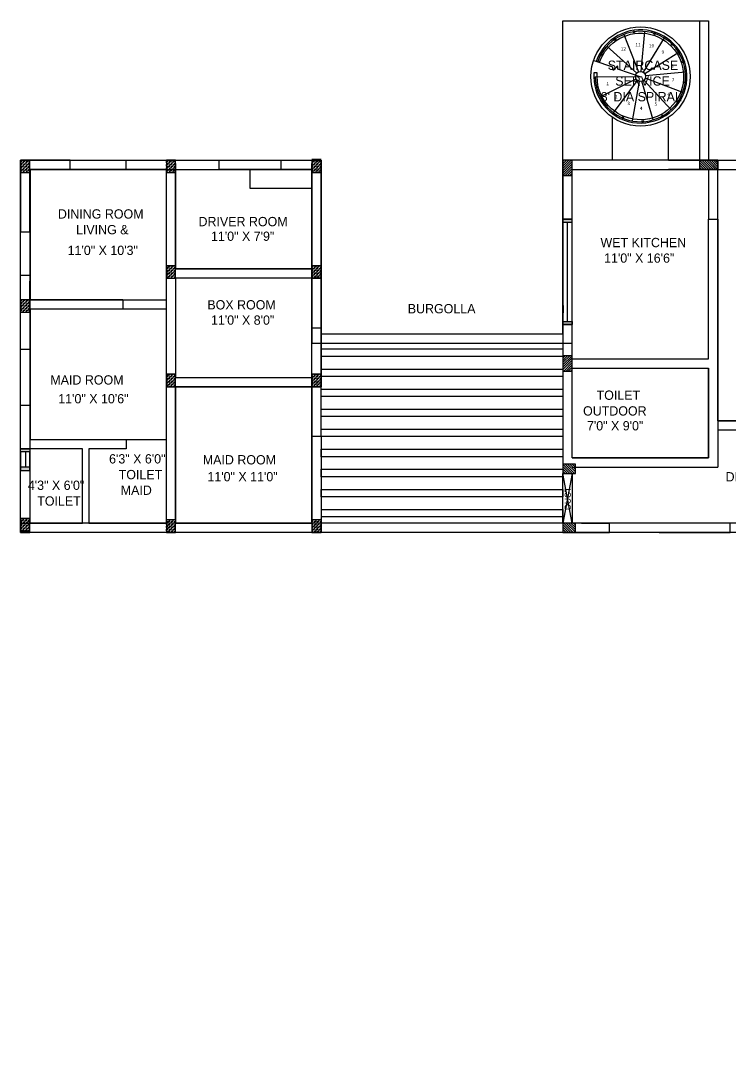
# Model space of a CAD drawing. Header units: metres. Extents: x 1738 to 2075, y -536 to -356.
# Drawn here: x 1844.46 to 1861.91, y -402.31 to -376.9 of the extents above; entities that cross this region are included whole.
import ezdxf

# ---------------------------------------------------------------- set-up
doc = ezdxf.new("R2010")
doc.units = ezdxf.units.M
doc.header["$MEASUREMENT"] = 0
doc.layers.add('BLK_1_FLR_0_UNITFA_1', color=234, linetype='Continuous')
doc.styles.add('Century Gothic', font='GOTHIC.TTF')
doc.styles.add('HZ', font='')
doc.styles.get('HZ').set_extended_font_data('SimHei')
pattern_1 = [(135, (-1132.613193, 256.15821), (-0.0285123132, -0.0285123132), [])]

msp = doc.modelspace()

# ---------------------------------------------------------------- hatches: boundary and pattern name
at = {"lineweight": 30}
h = msp.add_hatch(dxfattribs=at)
h.set_pattern_fill('ZIGZAG', color=256, scale=0.0127, style=0)
h.set_pattern_definition([(0, (-518.408122, 77.91401), (0.0403225, 0.0403225), [0.0403225, -0.0403225]), (90, (-518.3678, 77.91401), (-0.0403225, 0.0403225), [0.0403225, -0.0403225])])
h.paths.add_polyline_path([(1844.689, -380.327), (1844.46, -380.327), (1844.46, -380.632), (1844.689, -380.632)])
h = msp.add_hatch(dxfattribs=at)
h.set_pattern_fill('ZIGZAG', color=256, scale=0.0127, style=0)
h.set_pattern_definition([(0, (-521.98952, 77.91401), (0.0403225, 0.0403225), [0.0403225, -0.0403225]), (90, (-521.949197, 77.91401), (-0.0403225, 0.0403225), [0.0403225, -0.0403225])])
h.paths.add_polyline_path([(1848.27, -380.327), (1848.042, -380.327), (1848.042, -380.632), (1848.27, -380.632)])
h = msp.add_hatch(dxfattribs=at)
h.set_pattern_fill('ZIGZAG', color=256, scale=0.0127, style=0)
h.set_pattern_definition([(0, (-525.570916, 77.91401), (0.0403225, 0.0403225), [0.0403225, -0.0403225]), (90, (-525.530594, 77.91401), (-0.0403225, 0.0403225), [0.0403225, -0.0403225])])
h.paths.add_polyline_path([(1851.852, -380.327), (1851.623, -380.327), (1851.623, -380.632), (1851.852, -380.632)])
h = msp.add_hatch(dxfattribs=at)
h.set_pattern_fill('ANSI31', color=256, scale=0.0127, angle=360, style=0)
h.set_pattern_definition([(45, (2389.452314, 2431.199035), (-0.0285123132, 0.0285123132), [])])
h.paths.add_polyline_path([(1858.024, -380.327), (1857.795, -380.327), (1857.795, -380.708), (1858.024, -380.708)])
h = msp.add_hatch(dxfattribs=at)
h.set_pattern_fill('ANSI31', color=256, scale=0.0127, angle=270, style=0)
h.set_pattern_definition([(315, (4569.83312, -1090.86637), (0.0285123132, 0.0285123132), [])])
h.paths.add_polyline_path([(1861.605, -380.556), (1861.605, -380.327), (1861.148, -380.327), (1861.148, -380.556)])
h = msp.add_hatch(color=256, dxfattribs=at)
h.dxf.hatch_style = 1
h.paths.add_polyline_path([(1858.024, -384.366), (1857.795, -384.366), (1857.795, -384.29), (1858.024, -384.29)])
h.paths.add_polyline_path([(1858.024, -381.775), (1857.795, -381.775), (1857.795, -381.851), (1858.024, -381.851)])
h = msp.add_hatch(dxfattribs=at)
h.set_pattern_fill('ZIGZAG', color=256, scale=0.0127, style=0)
h.set_pattern_definition([(0, (-521.98952, 80.35841), (0.0403225, 0.0403225), [0.0403225, -0.0403225]), (90, (-521.949197, 80.35841), (-0.0403225, 0.0403225), [0.0403225, -0.0403225])])
h.paths.add_polyline_path([(1848.27, -382.924), (1848.042, -382.924), (1848.042, -383.229), (1848.27, -383.229)])
h = msp.add_hatch(dxfattribs=at)
h.set_pattern_fill('ZIGZAG', color=256, scale=0.0127, style=0)
h.set_pattern_definition([(0, (-525.570916, 80.35841), (0.0403225, 0.0403225), [0.0403225, -0.0403225]), (90, (-525.530594, 80.35841), (-0.0403225, 0.0403225), [0.0403225, -0.0403225])])
h.paths.add_polyline_path([(1851.852, -382.924), (1851.623, -382.924), (1851.623, -383.229), (1851.852, -383.229)])
h = msp.add_hatch(dxfattribs=at)
h.set_pattern_fill('ZIGZAG', color=256, scale=0.0127, style=0)
h.set_pattern_definition([(0, (-518.408122, 81.34901), (0.0403225, 0.0403225), [0.0403225, -0.0403225]), (90, (-518.3678, 81.34901), (-0.0403225, 0.0403225), [0.0403225, -0.0403225])])
h.paths.add_polyline_path([(1844.689, -383.762), (1844.46, -383.762), (1844.46, -384.067), (1844.689, -384.067)])
h = msp.add_hatch(dxfattribs=at)
h.set_pattern_fill('ANSI31', color=256, scale=0.0127, angle=360, style=0)
h.set_pattern_definition([(45, (2389.452314, 2436.005615), (-0.0285123132, 0.0285123132), [])])
h.paths.add_polyline_path([(1858.024, -385.134), (1857.795, -385.134), (1857.795, -385.515), (1858.024, -385.515)])
h = msp.add_hatch(dxfattribs=at)
h.set_pattern_fill('ZIGZAG', color=256, scale=0.0127, style=0)
h.set_pattern_definition([(0, (-521.98952, 83.02541), (0.0403225, 0.0403225), [0.0403225, -0.0403225]), (90, (-521.949197, 83.02541), (-0.0403225, 0.0403225), [0.0403225, -0.0403225])])
h.paths.add_polyline_path([(1848.27, -385.591), (1848.042, -385.591), (1848.042, -385.896), (1848.27, -385.896)])
h = msp.add_hatch(dxfattribs=at)
h.set_pattern_fill('ZIGZAG', color=256, scale=0.0127, style=0)
h.set_pattern_definition([(0, (-525.570916, 83.02541), (0.0403225, 0.0403225), [0.0403225, -0.0403225]), (90, (-525.530594, 83.02541), (-0.0403225, 0.0403225), [0.0403225, -0.0403225])])
h.paths.add_polyline_path([(1851.852, -385.591), (1851.623, -385.591), (1851.623, -385.896), (1851.852, -385.896)])
h = msp.add_hatch(color=256, dxfattribs=at)
h.dxf.hatch_style = 1
h.paths.add_polyline_path([(1844.46, -387.953), (1844.689, -387.953), (1844.689, -387.877), (1844.46, -387.877)])
h.paths.add_polyline_path([(1844.46, -387.42), (1844.689, -387.42), (1844.689, -387.496), (1844.46, -387.496)])
h = msp.add_hatch(dxfattribs=at)
h.set_pattern_fill('ANSI31', color=256, scale=0.0127, angle=90, style=0)
h.set_pattern_definition(pattern_1)
h.paths.add_polyline_path([(1858.1, -388.029), (1858.1, -387.801), (1857.795, -387.801), (1857.795, -388.029)])
h = msp.add_hatch(dxfattribs=at)
h.set_pattern_fill('ZIGZAG', color=256, scale=0.0127, style=0)
h.set_pattern_definition([(0, (-518.408122, 84.206463), (0.0403225, 0.0403225), [0.0403225, -0.0403225]), (90, (-518.3678, 84.206463), (-0.0403225, 0.0403225), [0.0403225, -0.0403225])])
h.paths.add_polyline_path([(1844.689, -389.134), (1844.46, -389.134), (1844.46, -389.439), (1844.689, -389.439)])
h = msp.add_hatch(dxfattribs=at)
h.set_pattern_fill('ZIGZAG', color=256, scale=0.0127, style=0)
h.set_pattern_definition([(0, (-521.98952, 86.606808), (0.0403225, 0.0403225), [0.0403225, -0.0403225]), (90, (-521.949197, 86.606808), (-0.0403225, 0.0403225), [0.0403225, -0.0403225])])
h.paths.add_polyline_path([(1848.27, -389.172), (1848.042, -389.172), (1848.042, -389.477), (1848.27, -389.477)])
h = msp.add_hatch(dxfattribs=at)
h.set_pattern_fill('ZIGZAG', color=256, scale=0.0127, style=0)
h.set_pattern_definition([(0, (-525.570916, 86.606808), (0.0403225, 0.0403225), [0.0403225, -0.0403225]), (90, (-525.530594, 86.606808), (-0.0403225, 0.0403225), [0.0403225, -0.0403225])])
h.paths.add_polyline_path([(1851.852, -389.172), (1851.623, -389.172), (1851.623, -389.477), (1851.852, -389.477)])
h = msp.add_hatch(dxfattribs=at)
h.set_pattern_fill('ANSI31', color=256, scale=0.0127, angle=90, style=0)
h.set_pattern_definition(pattern_1)
h.paths.add_polyline_path([(1857.795, -389.249), (1857.795, -389.477), (1858.1, -389.477), (1858.1, -389.249)])

# ---------------------------------------------------------------- linework, layer by layer
for p, q in [((1859.295, -377.235), (1859.656, -378.155)), ((1859.798, -377.163), (1859.712, -378.147)), ((1858.877, -377.524), (1859.609, -378.187)), ((1860.281, -377.322), (1859.765, -378.164)), ((1860.642, -377.68), (1859.805, -378.204)), ((1858.59, -378.28), (1859.577, -378.271)), ((1858.71, -378.773), (1859.591, -378.326)), ((1860.739, -378.665), (1859.816, -378.314)), ((1860.806, -378.161), (1859.824, -378.258)), ((1859.038, -379.162), (1859.627, -378.369)), ((1859.505, -379.363), (1859.679, -378.391)), ((1860.012, -379.336), (1859.735, -378.388)), ((1860.455, -379.086), (1859.784, -378.36)), ((1859.014, -380.327), (1859.014, -379.277)), ((1860.386, -380.327), (1860.386, -379.278)), ((1845.679, -380.327), (1844.46, -380.327)), ((1845.679, -380.556), (1845.679, -380.327)), ((1847.051, -380.556), (1847.051, -380.327)), ((1847.051, -380.327), (1848.27, -380.327)), ((1849.337, -380.556), (1849.337, -380.327)), ((1849.337, -380.327), (1850.861, -380.327)), ((1850.861, -380.327), (1850.861, -380.556)), ((1851.623, -380.302), (1851.852, -380.302)), ((1851.623, -380.327), (1851.852, -380.327)), ((1859.014, -380.327), (1857.795, -380.327)), ((1857.795, -380.327), (1857.795, -381.775)), ((1860.386, -380.327), (1861.605, -380.327)), ((1861.605, -380.327), (1861.605, -380.327)), ((1861.605, -380.327), (1861.605, -380.556)), ((1844.46, -380.409), (1844.46, -382.086)), ((1844.46, -389.477), (1844.46, -380.409)), ((1844.689, -380.556), (1845.679, -380.556)), ((1848.042, -380.556), (1847.051, -380.556)), ((1848.27, -380.409), (1848.27, -383)), ((1850.861, -380.557), (1849.337, -380.557)), ((1851.623, -380.556), (1850.099, -380.556)), ((1850.099, -380.556), (1850.099, -381.013)), ((1851.623, -383), (1851.623, -380.409)), ((1851.623, -381.013), (1851.623, -380.556)), ((1851.852, -380.409), (1851.852, -383.229)), ((1858.024, -381.775), (1858.024, -380.556)), ((1858.024, -380.556), (1859.014, -380.556)), ((1861.605, -380.556), (1860.386, -380.556)), ((1861.605, -380.556), (1861.377, -380.556)), ((1861.377, -380.556), (1861.377, -381.775)), ((1861.605, -381.775), (1861.605, -380.556)), ((1844.689, -382.086), (1844.689, -380.638)), ((1844.69, -389.247), (1844.69, -380.639)), ((1848.042, -389.247), (1848.042, -380.638)), ((1851.623, -387.115), (1851.623, -380.639)), ((1851.852, -387.115), (1851.852, -380.639)), ((1850.099, -381.013), (1851.623, -381.013)), ((1851.852, -381.125), (1851.852, -380.942)), ((1857.795, -380.942), (1857.795, -381.125)), ((1851.852, -381.7), (1851.852, -381.517)), ((1857.795, -381.435), (1857.795, -381.618)), ((1857.795, -381.775), (1858.024, -381.775)), ((1857.795, -381.775), (1857.795, -381.775)), ((1861.377, -381.775), (1861.605, -381.775)), ((1861.377, -385.207), (1861.377, -381.775)), ((1861.377, -381.775), (1861.605, -381.775)), ((1861.605, -381.775), (1861.605, -387.877)), ((1844.46, -382.086), (1844.689, -382.086)), ((1851.852, -382.193), (1851.852, -382.01)), ((1857.795, -381.928), (1857.795, -382.111)), ((1851.852, -382.686), (1851.852, -382.503)), ((1857.795, -382.421), (1857.795, -382.604)), ((1844.46, -384.981), (1844.46, -383.153)), ((1844.46, -383.153), (1844.689, -383.153)), ((1844.689, -383.153), (1844.689, -383.762)), ((1848.27, -383), (1851.623, -383)), ((1851.852, -383.179), (1851.852, -382.996)), ((1857.795, -382.914), (1857.795, -383.097)), ((1844.689, -383.762), (1844.689, -383.305)), ((1851.852, -383.229), (1848.27, -383.229)), ((1848.27, -383.229), (1848.27, -385.667)), ((1857.795, -383.407), (1857.795, -383.59)), ((1851.852, -383.672), (1851.852, -383.489)), ((1846.975, -383.762), (1844.689, -383.762)), ((1844.689, -383.762), (1846.975, -383.762)), ((1846.975, -383.762), (1846.975, -383.991)), ((1857.796, -383.9), (1857.796, -384.083)), ((1846.975, -383.991), (1844.689, -383.991)), ((1844.689, -383.991), (1844.689, -384.981)), ((1851.852, -384.165), (1851.852, -383.982)), ((1858.024, -384.366), (1857.795, -384.366)), ((1857.795, -384.366), (1857.795, -384.366)), ((1857.795, -384.393), (1857.795, -384.576)), ((1851.623, -385.667), (1851.623, -384.448)), ((1851.623, -384.448), (1851.852, -384.448)), ((1851.852, -384.448), (1851.852, -385.896)), ((1851.852, -384.658), (1851.852, -384.475)), ((1857.795, -384.448), (1857.795, -388.029)), ((1858.024, -387.647), (1858.024, -384.448)), ((1844.689, -384.981), (1844.46, -384.981)), ((1851.852, -385.151), (1851.852, -384.968)), ((1851.852, -384.968), (1857.795, -384.968)), ((1857.795, -385.151), (1851.852, -385.151)), ((1857.795, -384.968), (1857.795, -385.151)), ((1858.024, -385.207), (1861.377, -385.207)), ((1858.024, -385.437), (1861.377, -385.437)), ((1861.377, -387.647), (1861.377, -385.437)), ((1848.27, -385.667), (1851.623, -385.667)), ((1851.852, -385.644), (1851.852, -385.461)), ((1851.852, -385.461), (1857.795, -385.461)), ((1857.795, -385.644), (1851.852, -385.644)), ((1857.795, -385.461), (1857.795, -385.644)), ((1848.27, -385.896), (1848.27, -389.247)), ((1851.852, -385.896), (1848.27, -385.896)), ((1851.852, -386.137), (1851.852, -385.954)), ((1851.852, -385.954), (1857.795, -385.954)), ((1857.795, -386.137), (1851.852, -386.137)), ((1857.795, -385.954), (1857.795, -386.137)), ((1844.46, -387.42), (1844.46, -386.353)), ((1844.46, -386.353), (1844.689, -386.353)), ((1844.689, -386.353), (1844.689, -387.191)), ((1851.852, -386.63), (1851.852, -386.447)), ((1851.852, -386.447), (1857.795, -386.447)), ((1857.795, -386.447), (1857.795, -386.63)), ((1857.795, -386.63), (1851.852, -386.63)), ((1851.852, -387.123), (1851.852, -386.94)), ((1851.852, -386.94), (1857.795, -386.94)), ((1857.795, -386.94), (1857.795, -387.123)), ((1861.605, -386.731), (1866.482, -386.731)), ((1864.348, -386.963), (1861.605, -386.963)), ((1844.689, -387.191), (1847.051, -387.191)), ((1847.051, -387.191), (1847.051, -387.42)), ((1851.623, -389.247), (1851.623, -387.115)), ((1851.623, -387.115), (1851.852, -387.115)), ((1851.852, -387.115), (1851.852, -389.477)), ((1857.795, -387.123), (1851.852, -387.123)), ((1844.689, -387.42), (1844.46, -387.42)), ((1845.984, -387.42), (1844.689, -387.42)), ((1844.689, -387.42), (1844.689, -387.42)), ((1845.984, -389.247), (1845.984, -387.42)), ((1847.051, -387.42), (1846.137, -387.42)), ((1846.137, -387.42), (1846.137, -389.247)), ((1851.852, -387.616), (1851.852, -387.433)), ((1851.852, -387.433), (1857.795, -387.433)), ((1857.795, -387.433), (1857.795, -387.616)), ((1844.46, -387.496), (1844.46, -387.877)), ((1844.689, -387.877), (1844.689, -387.496)), ((1857.795, -387.616), (1851.852, -387.616)), ((1858.024, -387.647), (1861.377, -387.647)), ((1851.852, -388.109), (1851.852, -387.926)), ((1851.852, -387.926), (1857.795, -387.926)), ((1857.795, -387.926), (1857.795, -388.109)), ((1858.024, -387.877), (1861.605, -387.877)), ((1858.1, -388.029), (1858.1, -387.801)), ((1857.795, -388.109), (1851.852, -388.109)), ((1857.795, -389.249), (1857.795, -388.029)), ((1858.024, -388.029), (1857.795, -389.249)), ((1858.024, -389.249), (1857.795, -388.029)), ((1857.795, -388.029), (1858.024, -388.029)), ((1858.024, -388.029), (1858.024, -389.249)), ((1851.852, -388.602), (1851.852, -388.419)), ((1851.852, -388.419), (1857.795, -388.419)), ((1857.795, -388.419), (1857.795, -388.602)), ((1857.795, -388.602), (1851.852, -388.602)), ((1851.852, -388.912), (1857.795, -388.912)), ((1857.795, -388.912), (1857.795, -389.095)), ((1844.689, -389.134), (1844.46, -389.134)), ((1844.46, -389.134), (1844.46, -389.477)), ((1844.46, -389.134), (1844.689, -389.134)), ((1844.46, -389.477), (1844.46, -389.247)), ((1844.46, -389.247), (1845.984, -389.247)), ((1844.689, -389.477), (1844.689, -389.134)), ((1864.578, -389.247), (1844.69, -389.247)), ((1846.137, -389.247), (1848.042, -389.247)), ((1848.27, -389.247), (1851.623, -389.247)), ((1857.795, -389.095), (1851.852, -389.095)), ((1851.852, -389.324), (1851.852, -389.141)), ((1858.024, -389.249), (1857.795, -389.249)), ((1857.795, -389.249), (1857.795, -389.477)), ((1858.252, -389.249), (1858.938, -389.249)), ((1858.938, -389.249), (1858.252, -389.249)), ((1858.938, -389.477), (1858.938, -389.249)), ((1861.91, -389.249), (1860.386, -389.249)), ((1861.91, -389.477), (1861.91, -389.249)), ((1844.46, -389.477), (1844.46, -389.363)), ((1844.46, -389.426), (1844.46, -389.477)), ((1851.852, -389.477), (1844.46, -389.477)), ((1851.852, -389.477), (1844.46, -389.477)), ((1844.46, -389.477), (1844.689, -389.477)), ((1864.348, -389.477), (1844.46, -389.477)), ((1857.795, -389.477), (1851.852, -389.477)), ((1857.795, -389.477), (1858.938, -389.477)), ((1860.157, -389.477), (1861.91, -389.477)), ((1864.348, -389.477), (1860.488, -389.477))]:
    msp.add_line(p, q, dxfattribs=at)
for points in [[(1861.377, -380.327), (1857.795, -380.327), (1857.795, -376.898), (1861.377, -376.898)], [(1844.689, -380.327), (1844.46, -380.327), (1844.46, -380.632), (1844.689, -380.632)], [(1848.27, -380.327), (1848.042, -380.327), (1848.042, -380.632), (1848.27, -380.632)], [(1851.852, -380.327), (1851.623, -380.327), (1851.623, -380.632), (1851.852, -380.632)], [(1858.024, -380.327), (1857.795, -380.327), (1857.795, -380.708), (1858.024, -380.708)], [(1861.605, -380.556), (1861.605, -380.327), (1861.148, -380.327), (1861.148, -380.556)], [(1848.042, -380.556), (1844.69, -380.556), (1844.69, -383.762), (1848.042, -383.762)], [(1851.623, -383), (1848.27, -383), (1848.27, -380.556), (1851.623, -380.556)], [(1866.482, -386.731), (1861.605, -386.731), (1861.605, -380.557), (1866.482, -380.557)], [(1858.024, -381.775), (1857.795, -381.775), (1857.795, -384.366), (1858.024, -384.366)], [(1858.024, -381.775), (1857.795, -381.775), (1857.795, -381.851), (1858.024, -381.851)], [(1848.27, -382.924), (1848.042, -382.924), (1848.042, -383.229), (1848.27, -383.229)], [(1851.852, -382.924), (1851.623, -382.924), (1851.623, -383.229), (1851.852, -383.229)], [(1851.623, -383.229), (1848.27, -383.229), (1848.27, -385.667), (1851.623, -385.667)], [(1844.689, -383.762), (1844.46, -383.762), (1844.46, -384.067), (1844.689, -384.067)], [(1844.69, -387.191), (1848.042, -387.191), (1848.042, -383.991), (1844.69, -383.991)], [(1858.024, -384.366), (1857.795, -384.366), (1857.795, -384.29), (1858.024, -384.29)], [(1858.024, -385.134), (1857.795, -385.134), (1857.795, -385.515), (1858.024, -385.515)], [(1861.377, -387.647), (1858.024, -387.647), (1858.024, -385.437), (1861.377, -385.437)], [(1848.27, -385.591), (1848.042, -385.591), (1848.042, -385.896), (1848.27, -385.896)], [(1851.852, -385.591), (1851.623, -385.591), (1851.623, -385.896), (1851.852, -385.896)], [(1851.623, -389.247), (1848.27, -389.247), (1848.27, -385.896), (1851.623, -385.896)], [(1844.46, -387.42), (1844.689, -387.42), (1844.689, -387.496), (1844.46, -387.496)], [(1844.46, -387.953), (1844.689, -387.953), (1844.689, -387.877), (1844.46, -387.877)], [(1858.1, -388.029), (1858.1, -387.801), (1857.795, -387.801), (1857.795, -388.029)], [(1844.689, -389.134), (1844.46, -389.134), (1844.46, -389.439), (1844.689, -389.439)], [(1848.27, -389.172), (1848.042, -389.172), (1848.042, -389.477), (1848.27, -389.477)], [(1851.852, -389.172), (1851.623, -389.172), (1851.623, -389.477), (1851.852, -389.477)], [(1857.795, -389.249), (1857.795, -389.477), (1858.1, -389.477), (1858.1, -389.249)]]:
    msp.add_lwpolyline(points, close=True, dxfattribs=at)
for points in [[(1858.691, -377.929, -11.917313), (1858.635, -378.279), (1858.634, -378.181), (1858.552, -378.181), (1858.553, -378.28, 11.892528), (1858.613, -377.902)], [(1859.72, -378.288), (1859.146, -378.087, 0.033865), (1859.143, -378.037, 0.043189), (1859.139, -378.024, 0.176583), (1859.134, -378.019, 0.176583), (1859.128, -378.02, 0.043189), (1859.117, -378.028, 0.033865), (1859.083, -378.065, -0.033865), (1859.05, -378.103, -0.043189), (1859.039, -378.111, -0.176583), (1859.032, -378.112, -0.176583), (1859.028, -378.107, -0.043189), (1859.024, -378.094, -0.033865), (1859.021, -378.044), (1858.561, -377.883)]]:
    msp.add_lwpolyline(points, format="xyb", dxfattribs=at)
for points in [[(1864.577, -403.65), (1864.577, -389.247), (1844.69, -389.247), (1844.69, -380.557), (1851.623, -380.556), (1851.623, -384.829), (1858.024, -384.829), (1858.024, -380.557), (1879.663, -380.557), (1879.663, -389.247), (1871.892, -389.247), (1871.893, -403.65)], [(1857.91, -384.29), (1857.91, -381.851)], [(1844.575, -387.496), (1844.575, -387.877)]]:
    msp.add_lwpolyline(points, dxfattribs=at)
for centre, radius in [((1859.701, -378.27), 1.219), ((1859.543, -377.174), 0.0206), ((1860.048, -377.219), 0.0206), ((1859.072, -377.359), 0.0206), ((1860.479, -377.483), 0.0206), ((1858.732, -377.734), 0.0206), ((1860.748, -377.912), 0.0206), ((1859.701, -378.27), 0.123), ((1858.625, -378.533), 0.0206), ((1860.798, -378.416), 0.0206), ((1858.855, -378.984), 0.0206), ((1860.618, -378.889), 0.0206), ((1859.262, -379.286), 0.0206), ((1860.246, -379.233), 0.0206), ((1859.76, -379.375), 0.0206)]:
    msp.add_circle(centre, radius, dxfattribs=at)
msp.add_arc((1859.701, -378.27), 1.111, 180.5186, 161.3099, dxfattribs=at)
at = {"layer": 'BLK_1_FLR_0_UNITFA_1'}
msp.add_lwpolyline([(1864.348, -403.422), (1864.348, -389.477), (1844.46, -389.477), (1844.46, -380.327), (1851.852, -380.327), (1851.852, -384.599), (1857.795, -384.599), (1857.795, -376.898), (1861.148, -376.898), (1861.148, -380.327), (1879.893, -380.327), (1879.893, -389.477), (1872.121, -389.477), (1872.121, -403.422)], dxfattribs=at)

# ---------------------------------------------------------------- texts
at = {"lineweight": 30}
for s, height, rotation, style, p in [('12', 0.0839, 0.5186, 'HZ', (1859.215, -377.633)), ('11', 0.0839, 0.5186, 'HZ', (1859.576, -377.529)), ('10', 0.0839, 0.5186, 'HZ', (1859.906, -377.556)), ('9', 0.0839, 0.5186, 'HZ', (1860.219, -377.713)), ('8', 0.0839, 0.5186, 'HZ', (1860.451, -378.055)), ('7', 0.0839, 0.5186, 'HZ', (1860.468, -378.397)), ('1', 0.0839, 0.5186, 'HZ', (1858.862, -378.484)), ('2', 0.0839, 0.5186, 'HZ', (1859.074, -378.809)), ('6', 0.0839, 0.5186, 'HZ', (1860.364, -378.751)), ('3', 0.0839, 0.5186, 'HZ', (1859.377, -378.974)), ('4', 0.0839, 0.5186, 'HZ', (1859.686, -379.094)), ('5', 0.0839, 0.5186, 'HZ', (1860.045, -378.99)), ('DUCT', 0.1524, 90, 'Century Gothic', (1857.988, -388.926))]:
    msp.add_text(s, height=height, rotation=rotation, dxfattribs=dict(at, style=style)).set_placement(p)
at = {"lineweight": 30, "style": 'Century Gothic'}
for s, p in [('STAIRCASE', (1858.895, -378.108)), ('SERVICE', (1859.08, -378.495)), ("8' DIA SPIRAL", (1858.722, -378.881)), ('DINING ROOM', (1845.376, -381.763)), ('DRIVER ROOM', (1848.833, -381.951)), ('LIVING &', (1845.821, -382.149)), ('11\'0" X 7\'9"', (1849.14, -382.311)), ('WET KITCHEN', (1858.718, -382.466)), ('11\'0" X 10\'3"', (1845.615, -382.658)), ('11\'0" X 16\'6"', (1858.806, -382.848)), ('BOX ROOM', (1849.051, -383.997)), ('BURGOLLA', (1853.979, -384.092)), ('11\'0" X 8\'0"', (1849.14, -384.372)), ('MAID ROOM', (1845.19, -385.843)), (' 11\'0" X 10\'6"', (1845.3, -386.305)), ('TOILET', (1858.622, -386.218)), ('OUTDOOR', (1858.289, -386.605)), ('7\'0" X 9\'0"', (1858.384, -386.97)), ('6\'3" X 6\'0"', (1846.634, -387.783)), ('MAID ROOM', (1848.939, -387.806)), ('TOILET', (1846.871, -388.17)), ('4\'3" X 6\'0"', (1844.637, -388.432)), ('11\'0" X 11\'0"', (1849.052, -388.221)), ('DRY KITCHEN', (1861.794, -388.224)), ('MAID', (1846.921, -388.554)), ('TOILET', (1844.868, -388.819))]:
    msp.add_text(s, height=0.2286, dxfattribs=at).set_placement(p)

doc.saveas('drawing.dxf')
